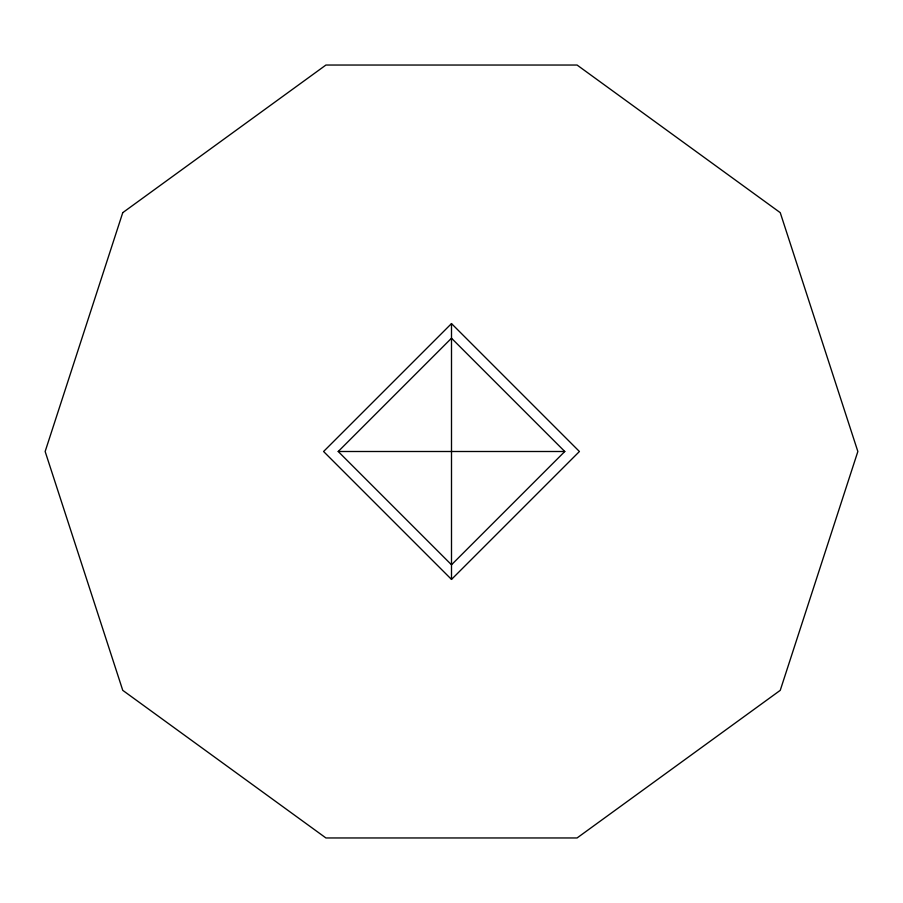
<?xml version="1.0" encoding="UTF-8"?>
<svg xmlns="http://www.w3.org/2000/svg" width="903" height="903" viewBox="0 0 903 903"><rect width="100%" height="100%" fill="white"/><g stroke="black" fill="none" stroke-linecap="round" stroke-linejoin="round"><path stroke-width="1.35" d="M451.5 323.579L323.579 451.5L451.5 579.421L579.421 451.5L451.5 323.579L451.5 579.421M338.219 451.5L451.5 338.219L564.781 451.5L451.5 564.781L338.219 451.5L564.781 451.5M122.752 212.656L45.15 451.5L122.752 690.343L325.927 837.961L577.073 837.961L780.248 690.343L857.85 451.5L780.248 212.656L577.073 65.039L325.927 65.039L122.752 212.656"/></g></svg>
